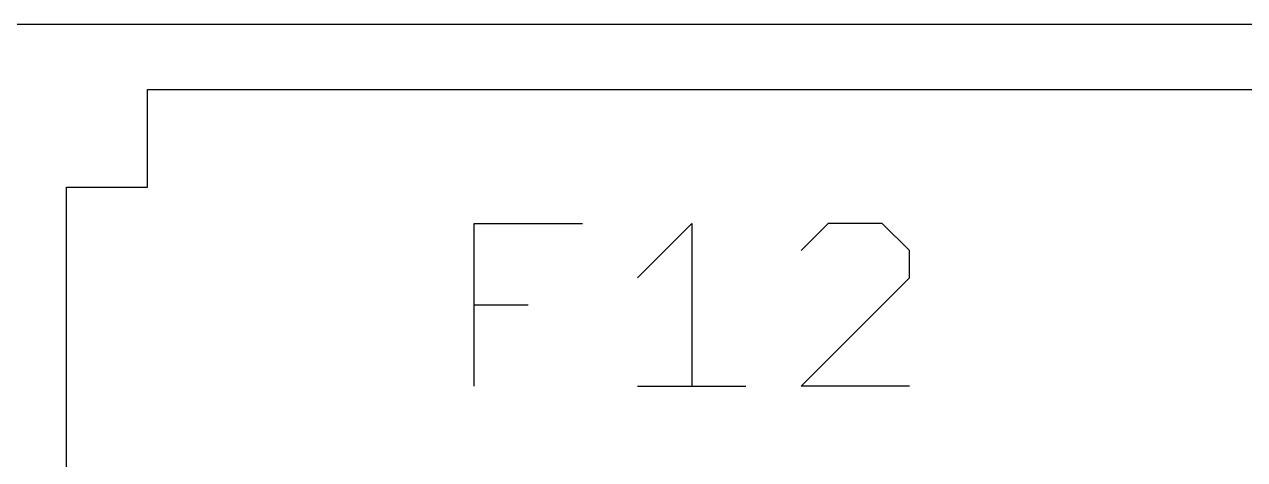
# Model space of a CAD drawing. Extents: x -174 to 183, y -92 to 46.
# Drawn here: x 98.51 to 110.73, y 28.57 to 32.93 of the extents above; entities that cross this region are included whole.
import ezdxf

# ---------------------------------------------------------------- set-up
doc = ezdxf.new("R2010")
doc.units = 0
doc.layers.get('0').update_dxf_attribs({"linetype": 'CONTINUOUS'})

msp = doc.modelspace()

# ---------------------------------------------------------------- linework, layer by layer
for p, q in [((113.343, 32.931), (-166.013, 32.931)), ((99.743, 32.281), (113.713, 32.281)), ((99.743, 31.3), (99.743, 32.281)), ((98.93, 27.8), (98.93, 31.3)), ((98.93, 31.3), (99.743, 31.3)), ((103.012, 30.937), (104.096, 30.937)), ((103.012, 30.123), (103.012, 30.937)), ((104.649, 30.395), (105.191, 30.937)), ((105.191, 30.937), (105.191, 29.31)), ((106.557, 30.937), (106.286, 30.666)), ((107.099, 30.937), (106.557, 30.937)), ((107.371, 30.666), (107.099, 30.937)), ((107.371, 30.395), (107.371, 30.666)), ((106.286, 29.31), (107.371, 30.395)), ((103.012, 29.31), (103.012, 30.123)), ((103.012, 30.123), (103.554, 30.123)), ((104.649, 29.31), (105.191, 29.31)), ((105.191, 29.31), (105.733, 29.31)), ((107.371, 29.31), (106.286, 29.31))]:
    msp.add_line(p, q)

doc.saveas('drawing.dxf')
